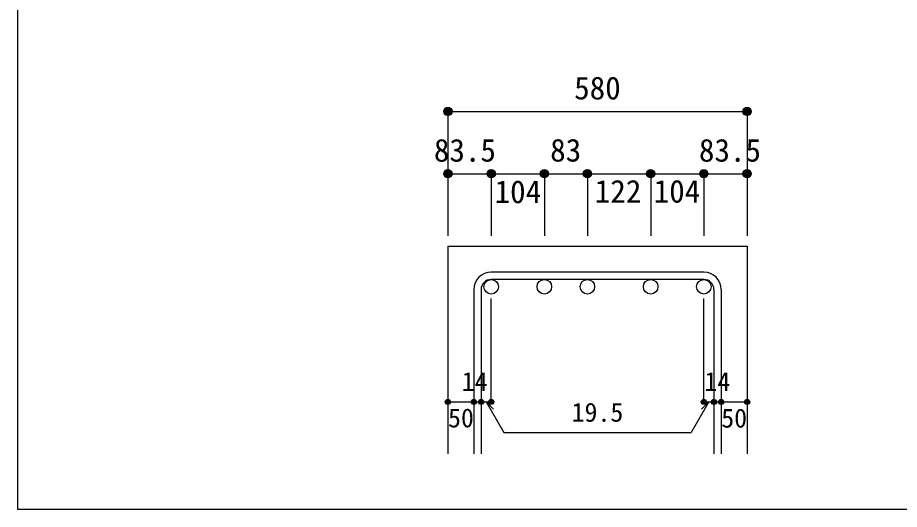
# Model space of a CAD drawing. Units: millimetres at full size, sheet at 1:20; details may follow other scales. Extents: x -3982 to 3969, y -2797 to 2801.
# Drawn here: x -3982 to -2282, y -2797 to -1849 of the extents above; entities that cross this region are included whole.
import ezdxf
from ezdxf.enums import TextEntityAlignment as Align

# ---------------------------------------------------------------- set-up
doc = ezdxf.new("R2010")
doc.units = ezdxf.units.MM
doc.header["$LTSCALE"] = 20
doc.header["$PDMODE"] = 32
doc.header["$PDSIZE"] = 10
for name, color, linetype in [('6-1_躯体線', 2, 'Continuous'), ('6-5_梁主筋', 7, 'Continuous'), ('6-6_S.T.P.', 7, 'Continuous'), ('6-D_寸法', 4, 'Continuous'), ('F-0_枠', 6, 'Continuous')]:
    doc.layers.add(name, color=color, linetype=linetype)
doc.styles.add('ＭＳ ゴシック', font='')
doc.styles.get('ＭＳ ゴシック').set_extended_font_data('MS Gothic')

msp = doc.modelspace()

# ---------------------------------------------------------------- linework, layer by layer
at = {"layer": '6-1_躯体線'}
for p, q in [((-3152.37, -2289.67), (-3152.37, -2689.67)), ((-3152.37, -2289.67), (-2575.37, -2289.67)), ((-2575.37, -2289.67), (-2575.37, -2689.67))]:
    msp.add_line(p, q, dxfattribs=at)
at = {"layer": '6-5_梁主筋', "color": 3}
for centre in [(-3068.87, -2367.67), (-2966.37, -2367.67), (-2883.37, -2367.67), (-2761.37, -2367.67), (-2658.87, -2367.67)]:
    msp.add_circle(centre, 14, dxfattribs=at)
at = {"layer": '6-6_S.T.P.'}
for p, q in [((-2658.87, -2339.67), (-3068.87, -2339.67)), ((-2658.87, -2353.67), (-3068.87, -2353.67)), ((-3102.37, -2373.17), (-3102.37, -2689.67)), ((-3088.37, -2373.17), (-3088.37, -2689.67)), ((-2639.37, -2373.17), (-2639.37, -2689.67)), ((-2625.37, -2373.17), (-2625.37, -2689.67))]:
    msp.add_line(p, q, dxfattribs=at)
for centre, radius, start, end in [((-3068.87, -2373.17), 33.5, 90, 180), ((-2658.87, -2373.17), 33.5, 0, 90), ((-3068.87, -2373.17), 19.5, 90, 180), ((-2658.87, -2373.17), 19.5, 0, 90)]:
    msp.add_arc(centre, radius, start, end, dxfattribs=at)
at = {"layer": '6-D_寸法'}
for p, q in [((-3152.37, -2029.67), (-3152.37, -2149.67)), ((-3152.37, -2029.67), (-2575.37, -2029.67)), ((-2575.37, -2029.67), (-2575.37, -2149.67)), ((-3152.37, -2149.67), (-3068.87, -2149.67)), ((-3152.37, -2149.67), (-3152.37, -2269.67)), ((-3068.87, -2149.67), (-2863.87, -2149.67)), ((-3068.87, -2149.67), (-3068.87, -2269.67)), ((-2966.37, -2149.67), (-2966.37, -2269.67)), ((-2883.37, -2149.67), (-2883.37, -2269.67)), ((-2863.87, -2149.67), (-2658.87, -2149.67)), ((-2761.37, -2149.67), (-2761.37, -2269.67)), ((-2658.87, -2149.67), (-2658.87, -2269.67)), ((-2658.87, -2149.67), (-2575.37, -2149.67)), ((-2575.37, -2149.67), (-2575.37, -2269.67)), ((-3068.87, -2589.67), (-3068.87, -2390.34)), ((-2658.87, -2589.67), (-2658.87, -2390.34)), ((-3152.37, -2589.67), (-3102.37, -2589.67)), ((-3102.37, -2589.67), (-3068.87, -2589.67)), ((-3078.62, -2589.67), (-3064.48, -2603.81)), ((-3078.62, -2589.67), (-3044.39, -2648.95)), ((-2649.12, -2589.67), (-2683.34, -2648.95)), ((-2649.12, -2589.67), (-2663.26, -2603.81)), ((-2658.87, -2589.67), (-2575.37, -2589.67)), ((-2639.37, -2589.67), (-2625.37, -2589.67)), ((-3044.39, -2648.95), (-2683.34, -2648.95))]:
    msp.add_line(p, q, dxfattribs=at)
msp.add_lwpolyline([(-2575.37, -2029.67), (-2575.37, -2149.67), (-2575.37, -2269.67)], dxfattribs=at)
for centre, radius in [((-3152.37, -2029.67), 8), ((-3152.37, -2029.67), 7.2), ((-2575.37, -2029.67), 8), ((-2575.37, -2029.67), 7.2), ((-3152.37, -2029.67), 6.4), ((-3152.37, -2029.67), 5.6), ((-3152.37, -2029.67), 4.8), ((-3152.37, -2029.67), 4), ((-3152.37, -2029.67), 3.2), ((-3152.37, -2029.67), 2.4), ((-3152.37, -2029.67), 1.6), ((-3152.37, -2029.67), 0.8), ((-2575.37, -2029.67), 6.4), ((-2575.37, -2029.67), 5.6), ((-2575.37, -2029.67), 4.8), ((-2575.37, -2029.67), 4), ((-2575.37, -2029.67), 3.2), ((-2575.37, -2029.67), 2.4), ((-2575.37, -2029.67), 1.6), ((-2575.37, -2029.67), 0.8), ((-3152.37, -2149.67), 8), ((-3068.87, -2149.67), 8), ((-2966.37, -2149.67), 8), ((-2883.37, -2149.67), 8), ((-2761.37, -2149.67), 8), ((-2658.87, -2149.67), 8), ((-2575.37, -2149.67), 8), ((-3152.37, -2149.67), 7.2), ((-3152.37, -2149.67), 6.4), ((-3152.37, -2149.67), 5.6), ((-3152.37, -2149.67), 4.8), ((-3152.37, -2149.67), 4), ((-3152.37, -2149.67), 3.2), ((-3152.37, -2149.67), 2.4), ((-3152.37, -2149.67), 1.6), ((-3152.37, -2149.67), 0.8), ((-3068.87, -2149.67), 7.2), ((-3068.87, -2149.67), 6.4), ((-3068.87, -2149.67), 5.6), ((-3068.87, -2149.67), 4.8), ((-3068.87, -2149.67), 4), ((-3068.87, -2149.67), 3.2), ((-3068.87, -2149.67), 2.4), ((-3068.87, -2149.67), 1.6), ((-3068.87, -2149.67), 0.8), ((-2966.37, -2149.67), 7.2), ((-2966.37, -2149.67), 6.4), ((-2966.37, -2149.67), 5.6), ((-2966.37, -2149.67), 4.8), ((-2966.37, -2149.67), 4), ((-2966.37, -2149.67), 3.2), ((-2966.37, -2149.67), 2.4), ((-2966.37, -2149.67), 1.6), ((-2966.37, -2149.67), 0.8), ((-2883.37, -2149.67), 7.2), ((-2883.37, -2149.67), 6.4), ((-2883.37, -2149.67), 5.6), ((-2883.37, -2149.67), 4.8), ((-2883.37, -2149.67), 4), ((-2883.37, -2149.67), 3.2), ((-2883.37, -2149.67), 2.4), ((-2883.37, -2149.67), 1.6), ((-2883.37, -2149.67), 0.8), ((-2761.37, -2149.67), 7.2), ((-2761.37, -2149.67), 6.4), ((-2761.37, -2149.67), 5.6), ((-2761.37, -2149.67), 4.8), ((-2761.37, -2149.67), 4), ((-2761.37, -2149.67), 3.2), ((-2761.37, -2149.67), 2.4), ((-2761.37, -2149.67), 1.6), ((-2761.37, -2149.67), 0.8), ((-2658.87, -2149.67), 7.2), ((-2658.87, -2149.67), 6.4), ((-2658.87, -2149.67), 5.6), ((-2658.87, -2149.67), 4.8), ((-2658.87, -2149.67), 4), ((-2658.87, -2149.67), 3.2), ((-2658.87, -2149.67), 2.4), ((-2658.87, -2149.67), 1.6), ((-2658.87, -2149.67), 0.8), ((-2575.37, -2149.67), 7.2), ((-2575.37, -2149.67), 6.4), ((-2575.37, -2149.67), 5.6), ((-2575.37, -2149.67), 4.8), ((-2575.37, -2149.67), 4), ((-2575.37, -2149.67), 3.2), ((-2575.37, -2149.67), 2.4), ((-2575.37, -2149.67), 1.6), ((-2575.37, -2149.67), 0.8), ((-3152.37, -2589.67), 4), ((-3152.37, -2589.67), 3.6), ((-3152.37, -2589.67), 3.2), ((-3152.37, -2589.67), 2.8), ((-3152.37, -2589.67), 2.4), ((-3152.37, -2589.67), 2), ((-3152.37, -2589.67), 1.6), ((-3152.37, -2589.67), 1.2), ((-3152.37, -2589.67), 0.8), ((-3152.37, -2589.67), 0.4), ((-3102.37, -2589.67), 4), ((-3102.37, -2589.67), 3.6), ((-3102.37, -2589.67), 3.2), ((-3102.37, -2589.67), 2.8), ((-3102.37, -2589.67), 2.4), ((-3102.37, -2589.67), 2), ((-3102.37, -2589.67), 1.6), ((-3102.37, -2589.67), 1.2), ((-3102.37, -2589.67), 0.8), ((-3102.37, -2589.67), 0.4), ((-3088.37, -2589.67), 4), ((-3088.37, -2589.67), 3.6), ((-3088.37, -2589.67), 3.2), ((-3088.37, -2589.67), 2.8), ((-3088.37, -2589.67), 2.4), ((-3088.37, -2589.67), 2), ((-3088.37, -2589.67), 1.6), ((-3088.37, -2589.67), 1.2), ((-3088.37, -2589.67), 0.8), ((-3088.37, -2589.67), 0.4), ((-3068.87, -2589.67), 4), ((-3068.87, -2589.67), 3.6), ((-3068.87, -2589.67), 3.2), ((-3068.87, -2589.67), 2.8), ((-3068.87, -2589.67), 2.4), ((-3068.87, -2589.67), 2), ((-3068.87, -2589.67), 1.6), ((-3068.87, -2589.67), 1.2), ((-3068.87, -2589.67), 0.8), ((-3068.87, -2589.67), 0.4), ((-2658.87, -2589.67), 4), ((-2658.87, -2589.67), 3.6), ((-2658.87, -2589.67), 3.2), ((-2658.87, -2589.67), 2.8), ((-2658.87, -2589.67), 2.4), ((-2658.87, -2589.67), 2), ((-2658.87, -2589.67), 1.6), ((-2658.87, -2589.67), 1.2), ((-2658.87, -2589.67), 0.8), ((-2658.87, -2589.67), 0.4), ((-2639.37, -2589.67), 4), ((-2639.37, -2589.67), 3.6), ((-2639.37, -2589.67), 3.2), ((-2639.37, -2589.67), 2.8), ((-2639.37, -2589.67), 2.4), ((-2639.37, -2589.67), 2), ((-2639.37, -2589.67), 1.6), ((-2639.37, -2589.67), 1.2), ((-2639.37, -2589.67), 0.8), ((-2639.37, -2589.67), 0.4), ((-2625.37, -2589.67), 4), ((-2625.37, -2589.67), 3.6), ((-2625.37, -2589.67), 3.2), ((-2625.37, -2589.67), 2.8), ((-2625.37, -2589.67), 2.4), ((-2625.37, -2589.67), 2), ((-2625.37, -2589.67), 1.6), ((-2625.37, -2589.67), 1.2), ((-2625.37, -2589.67), 0.8), ((-2625.37, -2589.67), 0.4), ((-2575.37, -2589.67), 4), ((-2575.37, -2589.67), 3.6), ((-2575.37, -2589.67), 3.2), ((-2575.37, -2589.67), 2.8), ((-2575.37, -2589.67), 2.4), ((-2575.37, -2589.67), 2), ((-2575.37, -2589.67), 1.6), ((-2575.37, -2589.67), 1.2), ((-2575.37, -2589.67), 0.8), ((-2575.37, -2589.67), 0.4)]:
    msp.add_circle(centre, radius, dxfattribs=at)
at = {"layer": '6-D_寸法', "color": 7}
for p in [(-3152.37, -2029.67), (-3152.37, -2029.67), (-2575.37, -2029.67), (-2575.37, -2029.67), (-3152.37, -2149.67), (-3152.37, -2149.67), (-3068.87, -2149.67), (-3068.87, -2149.67), (-2966.37, -2149.67), (-2966.37, -2149.67), (-2883.37, -2149.67), (-2883.37, -2149.67), (-2761.37, -2149.67), (-2761.37, -2149.67), (-2658.87, -2149.67), (-2658.87, -2149.67), (-2575.37, -2149.67), (-2575.37, -2149.67), (-3152.37, -2589.67), (-3102.37, -2589.67), (-3088.37, -2589.67), (-3068.87, -2589.67), (-2658.87, -2589.67), (-2639.37, -2589.67), (-2625.37, -2589.67), (-2575.37, -2589.67)]:
    msp.add_point(p, dxfattribs=at)
at = {"layer": 'F-0_枠'}
for p in [(-3981.92, 2800.77), (3969.4, -2796.83)]:
    msp.add_line(p, (-3981.92, -2796.83), dxfattribs=at)

# ---------------------------------------------------------------- texts
at = {"layer": '6-D_寸法', "style": 'ＭＳ ゴシック'}
for s, height, p in [('580', 43.99, (-2908.87, -2019.67)), ('83.5', 43.99, (-3179.37, -2139.67)), ('83', 43.99, (-2955.13, -2139.5)), ('83.5', 43.99, (-2668.37, -2139.67)), ('104', 43.99, (-3062.32, -2219.68)), ('122', 43.99, (-2869.12, -2218.77)), ('104', 43.99, (-2755.51, -2218.73)), ('14', 36.66, (-3125.68, -2579.6)), ('14', 36.66, (-2657.76, -2579.67)), ('19.5', 36.66, (-2913.87, -2638.95)), ('50', 36.66, (-3152.11, -2649.77)), ('50', 36.66, (-2625.37, -2650.22))]:
    msp.add_text(s, height=height, dxfattribs=at).set_placement(p, align=Align.BOTTOM_LEFT)

doc.saveas('drawing.dxf')
